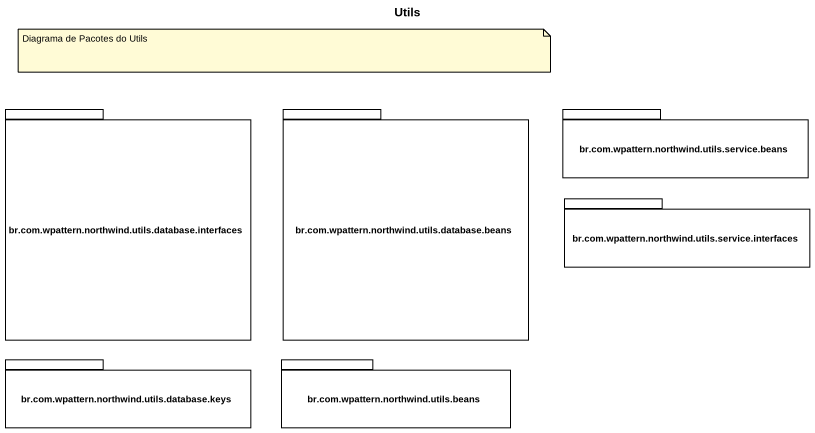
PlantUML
@startuml
title Utils
package "br.com.wpattern.northwind.utils.database.interfaces" as br_com_wpattern_northwind {
}
package "br.com.wpattern.northwind.utils.database.beans" as br_com_wpattern_northwind_2 {
}
package "br.com.wpattern.northwind.utils.service.beans" as br_com_wpattern_northwind_3 {
}
package "br.com.wpattern.northwind.utils.service.interfaces" as br_com_wpattern_northwind_4 {
}
package "br.com.wpattern.northwind.utils.database.keys" as br_com_wpattern_northwind_5 {
}
package "br.com.wpattern.northwind.utils.beans" as br_com_wpattern_northwind_6 {
}
note as N1
  Diagrama de Pacotes do Utils
end note
@enduml
